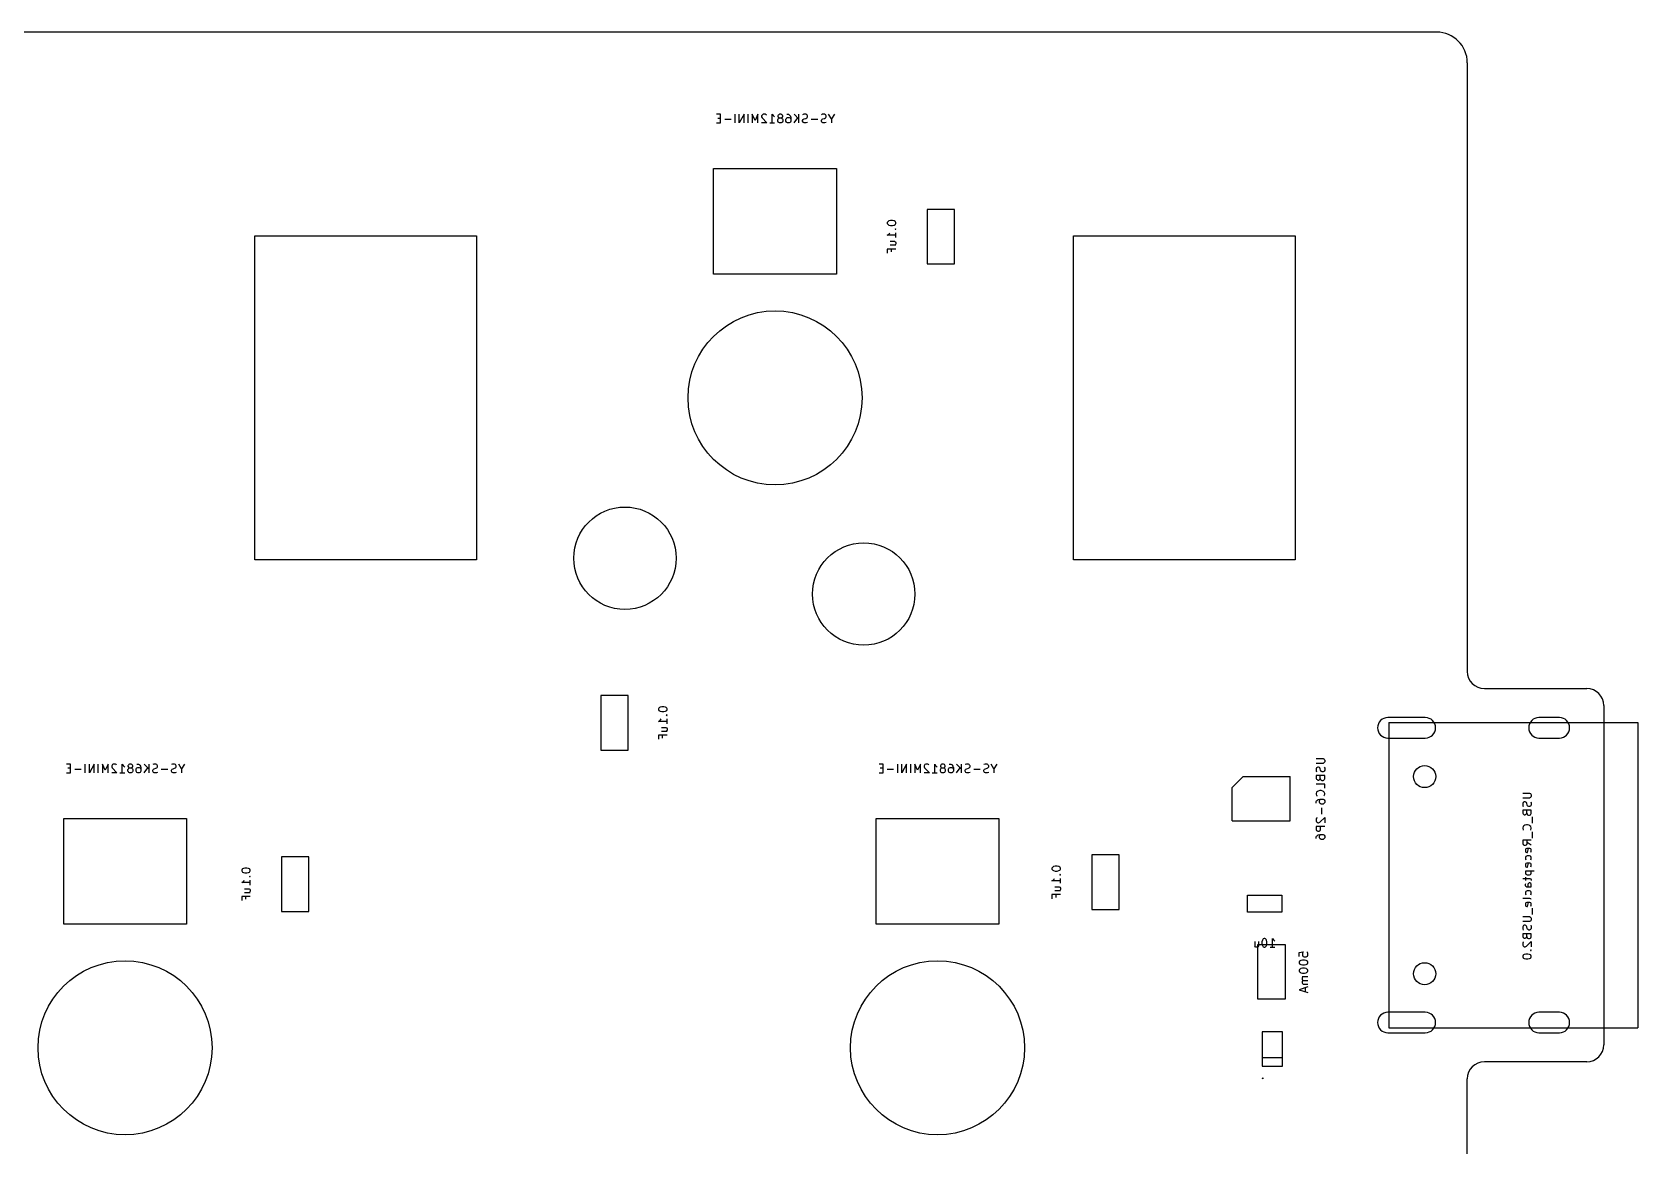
# Model space of a CAD drawing. Header units: millimetres. Extents: x -19 to 311, y -2 to 103.
# Drawn here: x 264.16 to 311.23, y 63.8 to 96.45 of the extents above; entities that cross this region are included whole.
import ezdxf

# ---------------------------------------------------------------- set-up
doc = ezdxf.new("R2010")
doc.units = ezdxf.units.MM
doc.layers.add('B.Fab', color=155, linetype='CONTINUOUS', true_color=0x585d84)
doc.layers.add('Edge.Cuts', color=254, linetype='CONTINUOUS', true_color=0xd0d2cd)

msp = doc.modelspace()

# ---------------------------------------------------------------- linework, layer by layer
at = {"layer": 'B.Fab', "linetype": 'CONTINUOUS'}
for p, q in [((284.344261, 94.036426), (284.225213, 94.036426)), ((284.225213, 93.786426), (284.344261, 93.786426)), ((284.344261, 93.917378), (284.260927, 93.917378)), ((284.344261, 93.786426), (284.344261, 94.036426)), ((284.653785, 93.881664), (284.463309, 93.881664)), ((284.772833, 93.786426), (284.772833, 94.036426)), ((285.034738, 94.036426), (284.891881, 93.786426)), ((284.891881, 93.786426), (284.891881, 94.036426)), ((285.034738, 93.786426), (285.034738, 94.036426)), ((285.153786, 93.786426), (285.153786, 94.036426)), ((285.356166, 93.857854), (285.272833, 94.036426)), ((285.272833, 94.036426), (285.272833, 93.786426)), ((285.4395, 94.036426), (285.356166, 93.857854)), ((285.4395, 93.786426), (285.4395, 94.036426)), ((285.558547, 94.012616), (285.546642, 93.988807)), ((285.546642, 93.988807), (285.546642, 93.964997)), ((285.546642, 93.964997), (285.558547, 93.929283)), ((285.701404, 93.786426), (285.546642, 93.786426)), ((285.570452, 94.024521), (285.558547, 94.012616)), ((285.558547, 93.929283), (285.701404, 93.786426)), ((285.594261, 94.036426), (285.570452, 94.024521)), ((285.653785, 94.036426), (285.594261, 94.036426)), ((285.677595, 94.024521), (285.653785, 94.036426)), ((285.689499, 94.012616), (285.677595, 94.024521)), ((285.784737, 93.786426), (285.927594, 93.786426)), ((285.856166, 93.786426), (285.856166, 94.036426)), ((285.856166, 94.036426), (285.879975, 94.000711)), ((285.879975, 94.000711), (285.903785, 93.976902)), ((285.903785, 93.976902), (285.927594, 93.964997)), ((286.034737, 94.012616), (286.022832, 93.988807)), ((286.022832, 93.988807), (286.022832, 93.976902)), ((286.022832, 93.976902), (286.034737, 93.953092)), ((286.022832, 93.881664), (286.034737, 93.905473)), ((286.022832, 93.834045), (286.022832, 93.881664)), ((286.034737, 93.810235), (286.022832, 93.834045)), ((286.046642, 94.024521), (286.034737, 94.012616)), ((286.034737, 93.953092), (286.046642, 93.941188)), ((286.034737, 93.905473), (286.046642, 93.917378)), ((286.046642, 93.79833), (286.034737, 93.810235)), ((286.070451, 94.036426), (286.046642, 94.024521)), ((286.046642, 93.941188), (286.070451, 93.929283)), ((286.046642, 93.917378), (286.070451, 93.929283)), ((286.070451, 93.786426), (286.046642, 93.79833)), ((286.11807, 94.036426), (286.070451, 94.036426)), ((286.070451, 93.929283), (286.11807, 93.929283)), ((286.11807, 93.786426), (286.070451, 93.786426)), ((286.14188, 94.024521), (286.11807, 94.036426)), ((286.11807, 93.929283), (286.14188, 93.941188)), ((286.11807, 93.929283), (286.14188, 93.917378)), ((286.14188, 93.79833), (286.11807, 93.786426)), ((286.153785, 94.012616), (286.14188, 94.024521)), ((286.14188, 93.941188), (286.153785, 93.953092)), ((286.14188, 93.917378), (286.153785, 93.905473)), ((286.153785, 93.810235), (286.14188, 93.79833)), ((286.165689, 93.988807), (286.153785, 94.012616)), ((286.153785, 93.953092), (286.165689, 93.976902)), ((286.153785, 93.905473), (286.165689, 93.881664)), ((286.165689, 93.834045), (286.153785, 93.810235)), ((286.165689, 93.976902), (286.165689, 93.988807)), ((286.165689, 93.881664), (286.165689, 93.834045)), ((286.260927, 93.893569), (286.272832, 93.917378)), ((286.260927, 93.834045), (286.260927, 93.893569)), ((286.272832, 93.810235), (286.260927, 93.834045)), ((286.272832, 93.917378), (286.284737, 93.929283)), ((286.284737, 93.79833), (286.272832, 93.810235)), ((286.284737, 94.036426), (286.332356, 94.036426)), ((286.284737, 93.929283), (286.308546, 93.941188)), ((286.308546, 93.786426), (286.284737, 93.79833)), ((286.308546, 93.941188), (286.356165, 93.941188)), ((286.356165, 93.786426), (286.308546, 93.786426)), ((286.332356, 94.036426), (286.356165, 94.024521)), ((286.356165, 94.024521), (286.36807, 94.012616)), ((286.356165, 93.941188), (286.379975, 93.929283)), ((286.379975, 93.79833), (286.356165, 93.786426)), ((286.36807, 94.012616), (286.39188, 93.976902)), ((286.379975, 93.929283), (286.39188, 93.917378)), ((286.39188, 93.810235), (286.379975, 93.79833)), ((286.39188, 93.976902), (286.403784, 93.929283)), ((286.39188, 93.917378), (286.403784, 93.893569)), ((286.403784, 93.834045), (286.39188, 93.810235)), ((286.403784, 93.929283), (286.403784, 93.834045)), ((286.499023, 94.036426), (286.64188, 93.893569)), ((286.499023, 93.786426), (286.606165, 93.929283)), ((286.64188, 93.786426), (286.64188, 94.036426)), ((286.784737, 94.036426), (286.749022, 94.024521)), ((286.749022, 93.857854), (286.760927, 93.881664)), ((286.749022, 93.834045), (286.749022, 93.857854)), ((286.760927, 93.810235), (286.749022, 93.834045)), ((286.760927, 93.881664), (286.772832, 93.893569)), ((286.772832, 93.79833), (286.760927, 93.810235)), ((286.772832, 93.893569), (286.796641, 93.905473)), ((286.796641, 93.786426), (286.772832, 93.79833)), ((286.84426, 94.036426), (286.784737, 94.036426)), ((286.796641, 93.905473), (286.84426, 93.917378)), ((286.856165, 93.786426), (286.796641, 93.786426)), ((286.86807, 94.024521), (286.84426, 94.036426)), ((286.84426, 93.917378), (286.86807, 93.929283)), ((286.891879, 93.79833), (286.856165, 93.786426)), ((286.879975, 94.012616), (286.86807, 94.024521)), ((286.86807, 93.929283), (286.879975, 93.941188)), ((286.891879, 93.988807), (286.879975, 94.012616)), ((286.879975, 93.941188), (286.891879, 93.964997)), ((286.891879, 93.964997), (286.891879, 93.988807)), ((287.189499, 93.881664), (286.999023, 93.881664)), ((287.332356, 94.036426), (287.296641, 94.024521)), ((287.296641, 93.857854), (287.308546, 93.881664)), ((287.296641, 93.834045), (287.296641, 93.857854)), ((287.308546, 93.810235), (287.296641, 93.834045)), ((287.308546, 93.881664), (287.320451, 93.893569)), ((287.320451, 93.79833), (287.308546, 93.810235)), ((287.320451, 93.893569), (287.34426, 93.905473)), ((287.34426, 93.786426), (287.320451, 93.79833)), ((287.391879, 94.036426), (287.332356, 94.036426)), ((287.34426, 93.905473), (287.391879, 93.917378)), ((287.403784, 93.786426), (287.34426, 93.786426)), ((287.415689, 94.024521), (287.391879, 94.036426)), ((287.391879, 93.917378), (287.415689, 93.929283)), ((287.439498, 93.79833), (287.403784, 93.786426)), ((287.427594, 94.012616), (287.415689, 94.024521)), ((287.415689, 93.929283), (287.427594, 93.941188)), ((287.439498, 93.988807), (287.427594, 94.012616)), ((287.427594, 93.941188), (287.439498, 93.964997)), ((287.439498, 93.964997), (287.439498, 93.988807)), ((287.594261, 93.905473), (287.510927, 94.036426)), ((287.677594, 94.036426), (287.594261, 93.905473)), ((287.594261, 93.905473), (287.594261, 93.786426)), ((289.242729, 90.885024), (289.230824, 90.861215)), ((289.230824, 90.861215), (289.230824, 90.837405)), ((289.230824, 90.837405), (289.242729, 90.813596)), ((289.254634, 90.896929), (289.242729, 90.885024)), ((289.278443, 90.908834), (289.254634, 90.896929)), ((289.326062, 90.920738), (289.278443, 90.908834)), ((289.385586, 90.920738), (289.326062, 90.920738)), ((289.433205, 90.908834), (289.385586, 90.920738)), ((289.457015, 90.896929), (289.433205, 90.908834)), ((289.46892, 90.885024), (289.457015, 90.896929)), ((289.480824, 90.861215), (289.46892, 90.885024)), ((289.46892, 90.813596), (289.480824, 90.837405)), ((289.480824, 90.837405), (289.480824, 90.861215)), ((290.39725, 91.2505), (290.39725, 89.6505)), ((291.19725, 91.2505), (290.39725, 91.2505)), ((291.19725, 89.6505), (291.19725, 91.2505)), ((289.230824, 90.492167), (289.266539, 90.515976)), ((289.480824, 90.492167), (289.230824, 90.492167)), ((289.242729, 90.813596), (289.254634, 90.801691)), ((289.254634, 90.801691), (289.278443, 90.789786)), ((289.266539, 90.515976), (289.290348, 90.539786)), ((289.278443, 90.789786), (289.326062, 90.777881)), ((289.290348, 90.539786), (289.302253, 90.563595)), ((289.326062, 90.777881), (289.385586, 90.777881)), ((289.385586, 90.777881), (289.433205, 90.789786)), ((289.433205, 90.789786), (289.457015, 90.801691)), ((289.457015, 90.801691), (289.46892, 90.813596)), ((289.46892, 90.682643), (289.457015, 90.670739)), ((289.457015, 90.670739), (289.46892, 90.658834)), ((289.457015, 90.670739), (289.480824, 90.670739)), ((289.480824, 90.670739), (289.46892, 90.682643)), ((289.46892, 90.658834), (289.480824, 90.670739)), ((289.480824, 90.420738), (289.480824, 90.563595)), ((289.480824, 90.087406), (289.230824, 90.087406)), ((289.230824, 90.087406), (289.230824, 89.968358)), ((289.314158, 90.313596), (289.44511, 90.313596)), ((289.314158, 90.206453), (289.480824, 90.206453)), ((289.349872, 90.004072), (289.349872, 90.087406)), ((289.44511, 90.313596), (289.46892, 90.301691)), ((289.46892, 90.218358), (289.457015, 90.206453)), ((289.46892, 90.301691), (289.480824, 90.277881)), ((289.480824, 90.242167), (289.46892, 90.218358)), ((289.480824, 90.277881), (289.480824, 90.242167)), ((290.39725, 89.6505), (291.19725, 89.6505)), ((280.83225, 77), (280.83225, 75.4)), ((281.63225, 77), (280.83225, 77)), ((281.63225, 75.4), (281.63225, 77)), ((282.537729, 76.634524), (282.525824, 76.610715)), ((282.525824, 76.610715), (282.525824, 76.586905)), ((282.525824, 76.586905), (282.537729, 76.563096)), ((282.525824, 76.241667), (282.561539, 76.265476)), ((282.549634, 76.646429), (282.537729, 76.634524)), ((282.537729, 76.563096), (282.549634, 76.551191)), ((282.573443, 76.658334), (282.549634, 76.646429)), ((282.549634, 76.551191), (282.573443, 76.539286)), ((282.561539, 76.265476), (282.585348, 76.289286)), ((282.621062, 76.670238), (282.573443, 76.658334)), ((282.573443, 76.539286), (282.621062, 76.527381)), ((282.585348, 76.289286), (282.597253, 76.313095)), ((282.680586, 76.670238), (282.621062, 76.670238)), ((282.621062, 76.527381), (282.680586, 76.527381)), ((282.728205, 76.658334), (282.680586, 76.670238)), ((282.680586, 76.527381), (282.728205, 76.539286)), ((282.752015, 76.646429), (282.728205, 76.658334)), ((282.728205, 76.539286), (282.752015, 76.551191)), ((282.76392, 76.634524), (282.752015, 76.646429)), ((282.752015, 76.551191), (282.76392, 76.563096)), ((282.76392, 76.432143), (282.752015, 76.420239)), ((282.752015, 76.420239), (282.76392, 76.408334)), ((282.752015, 76.420239), (282.775824, 76.420239)), ((282.775824, 76.610715), (282.76392, 76.634524)), ((282.76392, 76.563096), (282.775824, 76.586905)), ((282.775824, 76.420239), (282.76392, 76.432143)), ((282.76392, 76.408334), (282.775824, 76.420239)), ((282.775824, 76.586905), (282.775824, 76.610715)), ((282.775824, 76.170238), (282.775824, 76.313095)), ((304.99975, 76.355), (303.89975, 76.355)), ((308.92975, 76.355), (308.32975, 76.355)), ((282.775824, 76.241667), (282.525824, 76.241667)), ((282.775824, 75.836906), (282.525824, 75.836906)), ((282.525824, 75.836906), (282.525824, 75.717858)), ((282.609158, 76.063096), (282.74011, 76.063096)), ((282.609158, 75.955953), (282.775824, 75.955953)), ((282.644872, 75.753572), (282.644872, 75.836906)), ((282.74011, 76.063096), (282.76392, 76.051191)), ((282.76392, 75.967858), (282.752015, 75.955953)), ((282.76392, 76.051191), (282.775824, 76.027381)), ((282.775824, 75.991667), (282.76392, 75.967858)), ((282.775824, 76.027381), (282.775824, 75.991667)), ((303.92975, 76.205), (303.92975, 67.265)), ((303.92975, 76.205), (311.22975, 76.205)), ((311.22975, 76.205), (311.22975, 67.265)), ((280.83225, 75.4), (281.63225, 75.4)), ((303.89975, 75.755), (304.99975, 75.755)), ((308.32975, 75.755), (308.92975, 75.755)), ((265.294261, 74.986426), (265.175213, 74.986426)), ((265.294261, 74.867378), (265.210927, 74.867378)), ((265.294261, 74.736426), (265.294261, 74.986426)), ((265.722833, 74.736426), (265.722833, 74.986426)), ((265.984738, 74.986426), (265.841881, 74.736426)), ((265.841881, 74.736426), (265.841881, 74.986426)), ((265.984738, 74.736426), (265.984738, 74.986426)), ((266.103786, 74.736426), (266.103786, 74.986426)), ((266.306166, 74.807854), (266.222833, 74.986426)), ((266.222833, 74.986426), (266.222833, 74.736426)), ((266.3895, 74.986426), (266.306166, 74.807854)), ((266.3895, 74.736426), (266.3895, 74.986426)), ((266.508547, 74.962616), (266.496642, 74.938807)), ((266.496642, 74.938807), (266.496642, 74.914997)), ((266.496642, 74.914997), (266.508547, 74.879283)), ((266.520452, 74.974521), (266.508547, 74.962616)), ((266.508547, 74.879283), (266.651404, 74.736426)), ((266.544261, 74.986426), (266.520452, 74.974521)), ((266.603785, 74.986426), (266.544261, 74.986426)), ((266.627595, 74.974521), (266.603785, 74.986426)), ((266.639499, 74.962616), (266.627595, 74.974521)), ((266.806166, 74.736426), (266.806166, 74.986426)), ((266.806166, 74.986426), (266.829975, 74.950711)), ((266.829975, 74.950711), (266.853785, 74.926902)), ((266.853785, 74.926902), (266.877594, 74.914997)), ((266.984737, 74.962616), (266.972832, 74.938807)), ((266.972832, 74.938807), (266.972832, 74.926902)), ((266.972832, 74.926902), (266.984737, 74.903092)), ((266.972832, 74.831664), (266.984737, 74.855473)), ((266.996642, 74.974521), (266.984737, 74.962616)), ((266.984737, 74.903092), (266.996642, 74.891188)), ((266.984737, 74.855473), (266.996642, 74.867378)), ((267.020451, 74.986426), (266.996642, 74.974521)), ((266.996642, 74.891188), (267.020451, 74.879283)), ((266.996642, 74.867378), (267.020451, 74.879283)), ((267.06807, 74.986426), (267.020451, 74.986426)), ((267.020451, 74.879283), (267.06807, 74.879283)), ((267.09188, 74.974521), (267.06807, 74.986426)), ((267.06807, 74.879283), (267.09188, 74.891188)), ((267.06807, 74.879283), (267.09188, 74.867378)), ((267.103785, 74.962616), (267.09188, 74.974521)), ((267.09188, 74.891188), (267.103785, 74.903092)), ((267.09188, 74.867378), (267.103785, 74.855473)), ((267.115689, 74.938807), (267.103785, 74.962616)), ((267.103785, 74.903092), (267.115689, 74.926902)), ((267.103785, 74.855473), (267.115689, 74.831664)), ((267.115689, 74.926902), (267.115689, 74.938807)), ((267.210927, 74.843569), (267.222832, 74.867378)), ((267.210927, 74.784045), (267.210927, 74.843569)), ((267.222832, 74.867378), (267.234737, 74.879283)), ((267.234737, 74.986426), (267.282356, 74.986426)), ((267.234737, 74.879283), (267.258546, 74.891188)), ((267.258546, 74.891188), (267.306165, 74.891188)), ((267.282356, 74.986426), (267.306165, 74.974521)), ((267.306165, 74.974521), (267.31807, 74.962616)), ((267.306165, 74.891188), (267.329975, 74.879283)), ((267.31807, 74.962616), (267.34188, 74.926902)), ((267.329975, 74.879283), (267.34188, 74.867378)), ((267.34188, 74.926902), (267.353784, 74.879283)), ((267.34188, 74.867378), (267.353784, 74.843569)), ((267.353784, 74.879283), (267.353784, 74.784045)), ((267.449023, 74.986426), (267.59188, 74.843569)), ((267.449023, 74.736426), (267.556165, 74.879283)), ((267.59188, 74.736426), (267.59188, 74.986426)), ((267.734737, 74.986426), (267.699022, 74.974521)), ((267.710927, 74.831664), (267.722832, 74.843569)), ((267.722832, 74.843569), (267.746641, 74.855473)), ((267.79426, 74.986426), (267.734737, 74.986426)), ((267.746641, 74.855473), (267.79426, 74.867378)), ((267.81807, 74.974521), (267.79426, 74.986426)), ((267.79426, 74.867378), (267.81807, 74.879283)), ((267.829975, 74.962616), (267.81807, 74.974521)), ((267.81807, 74.879283), (267.829975, 74.891188)), ((267.841879, 74.938807), (267.829975, 74.962616)), ((267.829975, 74.891188), (267.841879, 74.914997)), ((267.841879, 74.914997), (267.841879, 74.938807)), ((268.282356, 74.986426), (268.246641, 74.974521)), ((268.258546, 74.831664), (268.270451, 74.843569)), ((268.270451, 74.843569), (268.29426, 74.855473)), ((268.341879, 74.986426), (268.282356, 74.986426)), ((268.29426, 74.855473), (268.341879, 74.867378)), ((268.365689, 74.974521), (268.341879, 74.986426)), ((268.341879, 74.867378), (268.365689, 74.879283)), ((268.377594, 74.962616), (268.365689, 74.974521)), ((268.365689, 74.879283), (268.377594, 74.891188)), ((268.389498, 74.938807), (268.377594, 74.962616)), ((268.377594, 74.891188), (268.389498, 74.914997)), ((268.389498, 74.914997), (268.389498, 74.938807)), ((268.544261, 74.855473), (268.460927, 74.986426)), ((268.627594, 74.986426), (268.544261, 74.855473)), ((268.544261, 74.855473), (268.544261, 74.736426)), ((289.106761, 74.986426), (288.987713, 74.986426)), ((289.106761, 74.867378), (289.023427, 74.867378)), ((289.106761, 74.736426), (289.106761, 74.986426)), ((289.535333, 74.736426), (289.535333, 74.986426)), ((289.797238, 74.986426), (289.654381, 74.736426)), ((289.654381, 74.736426), (289.654381, 74.986426)), ((289.797238, 74.736426), (289.797238, 74.986426)), ((289.916286, 74.736426), (289.916286, 74.986426)), ((290.118666, 74.807854), (290.035333, 74.986426)), ((290.035333, 74.986426), (290.035333, 74.736426)), ((290.202, 74.986426), (290.118666, 74.807854)), ((290.202, 74.736426), (290.202, 74.986426)), ((290.321047, 74.962616), (290.309142, 74.938807)), ((290.309142, 74.938807), (290.309142, 74.914997)), ((290.309142, 74.914997), (290.321047, 74.879283)), ((290.332952, 74.974521), (290.321047, 74.962616)), ((290.321047, 74.879283), (290.463904, 74.736426)), ((290.356761, 74.986426), (290.332952, 74.974521)), ((290.416285, 74.986426), (290.356761, 74.986426)), ((290.440095, 74.974521), (290.416285, 74.986426)), ((290.451999, 74.962616), (290.440095, 74.974521)), ((290.618666, 74.736426), (290.618666, 74.986426)), ((290.618666, 74.986426), (290.642475, 74.950711)), ((290.642475, 74.950711), (290.666285, 74.926902)), ((290.666285, 74.926902), (290.690094, 74.914997)), ((290.797237, 74.962616), (290.785332, 74.938807)), ((290.785332, 74.938807), (290.785332, 74.926902)), ((290.785332, 74.926902), (290.797237, 74.903092)), ((290.785332, 74.831664), (290.797237, 74.855473)), ((290.809142, 74.974521), (290.797237, 74.962616)), ((290.797237, 74.903092), (290.809142, 74.891188)), ((290.797237, 74.855473), (290.809142, 74.867378)), ((290.832951, 74.986426), (290.809142, 74.974521)), ((290.809142, 74.891188), (290.832951, 74.879283)), ((290.809142, 74.867378), (290.832951, 74.879283)), ((290.88057, 74.986426), (290.832951, 74.986426)), ((290.832951, 74.879283), (290.88057, 74.879283)), ((290.90438, 74.974521), (290.88057, 74.986426)), ((290.88057, 74.879283), (290.90438, 74.891188)), ((290.88057, 74.879283), (290.90438, 74.867378)), ((290.916285, 74.962616), (290.90438, 74.974521)), ((290.90438, 74.891188), (290.916285, 74.903092)), ((290.90438, 74.867378), (290.916285, 74.855473)), ((290.928189, 74.938807), (290.916285, 74.962616)), ((290.916285, 74.903092), (290.928189, 74.926902)), ((290.916285, 74.855473), (290.928189, 74.831664)), ((290.928189, 74.926902), (290.928189, 74.938807)), ((291.023427, 74.843569), (291.035332, 74.867378)), ((291.023427, 74.784045), (291.023427, 74.843569)), ((291.035332, 74.867378), (291.047237, 74.879283)), ((291.047237, 74.986426), (291.094856, 74.986426)), ((291.047237, 74.879283), (291.071046, 74.891188)), ((291.071046, 74.891188), (291.118665, 74.891188)), ((291.094856, 74.986426), (291.118665, 74.974521)), ((291.118665, 74.974521), (291.13057, 74.962616)), ((291.118665, 74.891188), (291.142475, 74.879283)), ((291.13057, 74.962616), (291.15438, 74.926902)), ((291.142475, 74.879283), (291.15438, 74.867378)), ((291.15438, 74.926902), (291.166284, 74.879283)), ((291.15438, 74.867378), (291.166284, 74.843569)), ((291.166284, 74.879283), (291.166284, 74.784045)), ((291.261523, 74.986426), (291.40438, 74.843569)), ((291.261523, 74.736426), (291.368665, 74.879283)), ((291.40438, 74.736426), (291.40438, 74.986426)), ((291.547237, 74.986426), (291.511522, 74.974521)), ((291.523427, 74.831664), (291.535332, 74.843569)), ((291.535332, 74.843569), (291.559141, 74.855473)), ((291.60676, 74.986426), (291.547237, 74.986426)), ((291.559141, 74.855473), (291.60676, 74.867378)), ((291.63057, 74.974521), (291.60676, 74.986426)), ((291.60676, 74.867378), (291.63057, 74.879283)), ((291.642475, 74.962616), (291.63057, 74.974521)), ((291.63057, 74.879283), (291.642475, 74.891188)), ((291.654379, 74.938807), (291.642475, 74.962616)), ((291.642475, 74.891188), (291.654379, 74.914997)), ((291.654379, 74.914997), (291.654379, 74.938807)), ((292.094856, 74.986426), (292.059141, 74.974521)), ((292.071046, 74.831664), (292.082951, 74.843569)), ((292.082951, 74.843569), (292.10676, 74.855473)), ((292.154379, 74.986426), (292.094856, 74.986426)), ((292.10676, 74.855473), (292.154379, 74.867378)), ((292.178189, 74.974521), (292.154379, 74.986426)), ((292.154379, 74.867378), (292.178189, 74.879283)), ((292.190094, 74.962616), (292.178189, 74.974521)), ((292.178189, 74.879283), (292.190094, 74.891188)), ((292.201998, 74.938807), (292.190094, 74.962616)), ((292.190094, 74.891188), (292.201998, 74.914997)), ((292.201998, 74.914997), (292.201998, 74.938807)), ((292.356761, 74.855473), (292.273427, 74.986426)), ((292.440094, 74.986426), (292.356761, 74.855473)), ((292.356761, 74.855473), (292.356761, 74.736426)), ((301.800824, 75.153572), (302.003205, 75.153572)), ((302.003205, 75.010715), (301.800824, 75.010715)), ((301.812729, 74.879762), (301.800824, 74.855952)), ((301.800824, 74.855952), (301.800824, 74.796429)), ((301.824634, 74.891667), (301.812729, 74.879762)), ((301.848443, 74.903571), (301.824634, 74.891667)), ((301.872253, 74.903571), (301.848443, 74.903571)), ((301.896062, 74.891667), (301.872253, 74.903571)), ((301.907967, 74.879762), (301.896062, 74.891667)), ((301.919872, 74.855952), (301.907967, 74.879762)), ((301.931777, 74.808333), (301.919872, 74.855952)), ((302.003205, 75.153572), (302.027015, 75.141667)), ((302.027015, 75.022619), (302.003205, 75.010715)), ((302.027015, 75.141667), (302.03892, 75.129762)), ((302.03892, 75.034524), (302.027015, 75.022619)), ((302.03892, 75.129762), (302.050824, 75.105953)), ((302.050824, 75.058334), (302.03892, 75.034524)), ((302.03892, 74.903571), (302.050824, 74.867857)), ((302.050824, 75.105953), (302.050824, 75.058334)), ((302.050824, 74.867857), (302.050824, 74.808333)), ((265.175213, 74.736426), (265.294261, 74.736426)), ((265.603785, 74.831664), (265.413309, 74.831664)), ((266.651404, 74.736426), (266.496642, 74.736426)), ((266.734737, 74.736426), (266.877594, 74.736426)), ((266.972832, 74.784045), (266.972832, 74.831664)), ((266.984737, 74.760235), (266.972832, 74.784045)), ((266.996642, 74.74833), (266.984737, 74.760235)), ((267.020451, 74.736426), (266.996642, 74.74833)), ((267.06807, 74.736426), (267.020451, 74.736426)), ((267.09188, 74.74833), (267.06807, 74.736426)), ((267.103785, 74.760235), (267.09188, 74.74833)), ((267.115689, 74.784045), (267.103785, 74.760235)), ((267.115689, 74.831664), (267.115689, 74.784045)), ((267.222832, 74.760235), (267.210927, 74.784045)), ((267.234737, 74.74833), (267.222832, 74.760235)), ((267.258546, 74.736426), (267.234737, 74.74833)), ((267.306165, 74.736426), (267.258546, 74.736426)), ((267.329975, 74.74833), (267.306165, 74.736426)), ((267.34188, 74.760235), (267.329975, 74.74833)), ((267.353784, 74.784045), (267.34188, 74.760235)), ((267.699022, 74.807854), (267.710927, 74.831664)), ((267.699022, 74.784045), (267.699022, 74.807854)), ((267.710927, 74.760235), (267.699022, 74.784045)), ((267.722832, 74.74833), (267.710927, 74.760235)), ((267.746641, 74.736426), (267.722832, 74.74833)), ((267.806165, 74.736426), (267.746641, 74.736426)), ((267.841879, 74.74833), (267.806165, 74.736426)), ((268.139499, 74.831664), (267.949023, 74.831664)), ((268.246641, 74.807854), (268.258546, 74.831664)), ((268.246641, 74.784045), (268.246641, 74.807854)), ((268.258546, 74.760235), (268.246641, 74.784045)), ((268.270451, 74.74833), (268.258546, 74.760235)), ((268.29426, 74.736426), (268.270451, 74.74833)), ((268.353784, 74.736426), (268.29426, 74.736426)), ((268.389498, 74.74833), (268.353784, 74.736426)), ((288.987713, 74.736426), (289.106761, 74.736426)), ((289.416285, 74.831664), (289.225809, 74.831664)), ((290.463904, 74.736426), (290.309142, 74.736426)), ((290.547237, 74.736426), (290.690094, 74.736426)), ((290.785332, 74.784045), (290.785332, 74.831664)), ((290.797237, 74.760235), (290.785332, 74.784045)), ((290.809142, 74.74833), (290.797237, 74.760235)), ((290.832951, 74.736426), (290.809142, 74.74833)), ((290.88057, 74.736426), (290.832951, 74.736426)), ((290.90438, 74.74833), (290.88057, 74.736426)), ((290.916285, 74.760235), (290.90438, 74.74833)), ((290.928189, 74.784045), (290.916285, 74.760235)), ((290.928189, 74.831664), (290.928189, 74.784045)), ((291.035332, 74.760235), (291.023427, 74.784045)), ((291.047237, 74.74833), (291.035332, 74.760235)), ((291.071046, 74.736426), (291.047237, 74.74833)), ((291.118665, 74.736426), (291.071046, 74.736426)), ((291.142475, 74.74833), (291.118665, 74.736426)), ((291.15438, 74.760235), (291.142475, 74.74833)), ((291.166284, 74.784045), (291.15438, 74.760235)), ((291.511522, 74.807854), (291.523427, 74.831664)), ((291.511522, 74.784045), (291.511522, 74.807854)), ((291.523427, 74.760235), (291.511522, 74.784045)), ((291.535332, 74.74833), (291.523427, 74.760235)), ((291.559141, 74.736426), (291.535332, 74.74833)), ((291.618665, 74.736426), (291.559141, 74.736426)), ((291.654379, 74.74833), (291.618665, 74.736426)), ((291.951999, 74.831664), (291.761523, 74.831664)), ((292.059141, 74.807854), (292.071046, 74.831664)), ((292.059141, 74.784045), (292.059141, 74.807854)), ((292.071046, 74.760235), (292.059141, 74.784045)), ((292.082951, 74.74833), (292.071046, 74.760235)), ((292.10676, 74.736426), (292.082951, 74.74833)), ((292.166284, 74.736426), (292.10676, 74.736426)), ((292.201998, 74.74833), (292.166284, 74.736426)), ((299.65725, 74.625), (299.33725, 74.305)), ((299.65725, 74.625), (301.03725, 74.625)), ((301.03725, 73.325), (301.03725, 74.625)), ((301.800824, 74.796429), (301.812729, 74.760714)), ((302.050824, 74.653572), (301.800824, 74.653572)), ((301.800824, 74.653572), (301.800824, 74.570238)), ((301.800824, 74.570238), (301.812729, 74.546429)), ((302.050824, 74.403572), (301.800824, 74.403572)), ((301.812729, 74.546429), (301.824634, 74.534524)), ((301.824634, 74.534524), (301.848443, 74.522619)), ((301.848443, 74.522619), (301.872253, 74.522619)), ((301.872253, 74.522619), (301.896062, 74.534524)), ((301.896062, 74.534524), (301.907967, 74.546429)), ((301.907967, 74.546429), (301.919872, 74.570238)), ((301.919872, 74.570238), (301.919872, 74.653572)), ((301.919872, 74.570238), (301.931777, 74.534524)), ((301.943681, 74.784524), (301.931777, 74.808333)), ((301.931777, 74.534524), (301.943681, 74.522619)), ((301.955586, 74.772619), (301.943681, 74.784524)), ((301.943681, 74.522619), (301.967491, 74.510715)), ((301.979396, 74.760714), (301.955586, 74.772619)), ((301.967491, 74.510715), (302.003205, 74.510715)), ((302.003205, 74.760714), (301.979396, 74.760714)), ((302.027015, 74.772619), (302.003205, 74.760714)), ((302.003205, 74.510715), (302.027015, 74.522619)), ((302.03892, 74.784524), (302.027015, 74.772619)), ((302.027015, 74.522619), (302.03892, 74.534524)), ((302.050824, 74.808333), (302.03892, 74.784524)), ((302.03892, 74.534524), (302.050824, 74.558334)), ((302.050824, 74.558334), (302.050824, 74.653572)), ((302.050824, 74.284524), (302.050824, 74.403572)), ((299.33725, 73.325), (299.33725, 74.305)), ((299.33725, 73.325), (299.33725, 74.305)), ((301.812729, 74.165476), (301.800824, 74.129762)), ((301.800824, 74.129762), (301.800824, 74.105953)), ((301.800824, 74.105953), (301.812729, 74.070238)), ((301.800824, 73.891667), (301.812729, 73.915476)), ((301.836539, 74.189286), (301.812729, 74.165476)), ((301.812729, 74.070238), (301.824634, 74.058334)), ((301.812729, 73.915476), (301.824634, 73.927381)), ((301.824634, 73.927381), (301.860348, 73.951191)), ((301.860348, 74.201191), (301.836539, 74.189286)), ((301.907967, 74.213095), (301.860348, 74.201191)), ((301.860348, 73.951191), (301.907967, 73.963095)), ((301.896062, 73.915476), (301.907967, 73.939286)), ((301.896062, 73.867857), (301.896062, 73.915476)), ((301.943681, 74.213095), (301.907967, 74.213095)), ((301.907967, 73.963095), (302.003205, 73.963095)), ((301.907967, 73.939286), (301.919872, 73.951191)), ((301.919872, 73.951191), (301.943681, 73.963095)), ((301.9913, 74.201191), (301.943681, 74.213095)), ((302.01511, 74.189286), (301.9913, 74.201191)), ((302.003205, 73.963095), (302.027015, 73.951191)), ((302.03892, 74.165476), (302.01511, 74.189286)), ((302.027015, 74.058334), (302.03892, 74.070238)), ((302.027015, 73.951191), (302.03892, 73.939286)), ((302.050824, 74.129762), (302.03892, 74.165476)), ((302.03892, 74.070238), (302.050824, 74.105953)), ((302.03892, 73.939286), (302.050824, 73.915476)), ((302.050824, 74.105953), (302.050824, 74.129762)), ((302.050824, 73.915476), (302.050824, 73.867857)), ((307.853324, 74.137619), (308.055705, 74.137619)), ((308.055705, 73.994762), (307.853324, 73.994762)), ((308.055705, 74.137619), (308.079515, 74.125714)), ((308.079515, 74.006666), (308.055705, 73.994762)), ((308.079515, 74.125714), (308.09142, 74.113809)), ((308.09142, 74.018571), (308.079515, 74.006666)), ((308.09142, 74.113809), (308.103324, 74.09)), ((308.103324, 74.042381), (308.09142, 74.018571)), ((308.103324, 74.09), (308.103324, 74.042381)), ((301.800824, 73.844048), (301.800824, 73.891667)), ((301.907967, 73.844048), (301.896062, 73.867857)), ((301.919872, 73.832143), (301.907967, 73.844048)), ((301.907967, 73.284524), (302.050824, 73.427381)), ((301.943681, 73.820238), (301.919872, 73.832143)), ((302.003205, 73.820238), (301.943681, 73.820238)), ((301.955586, 73.713096), (301.955586, 73.522619)), ((302.027015, 73.832143), (302.003205, 73.820238)), ((302.03892, 73.844048), (302.027015, 73.832143)), ((302.050824, 73.867857), (302.03892, 73.844048)), ((302.050824, 73.427381), (302.050824, 73.272619)), ((307.865229, 73.863809), (307.853324, 73.839999)), ((307.853324, 73.839999), (307.853324, 73.780476)), ((307.853324, 73.780476), (307.865229, 73.744761)), ((308.103324, 73.637619), (307.853324, 73.637619)), ((307.853324, 73.637619), (307.853324, 73.554285)), ((307.853324, 73.554285), (307.865229, 73.530476)), ((307.877134, 73.875714), (307.865229, 73.863809)), ((307.865229, 73.530476), (307.877134, 73.518571)), ((307.900943, 73.887618), (307.877134, 73.875714)), ((307.877134, 73.518571), (307.900943, 73.506666)), ((307.924753, 73.887618), (307.900943, 73.887618)), ((307.900943, 73.506666), (307.924753, 73.506666)), ((307.948562, 73.875714), (307.924753, 73.887618)), ((307.924753, 73.506666), (307.948562, 73.518571)), ((307.960467, 73.863809), (307.948562, 73.875714)), ((307.948562, 73.518571), (307.960467, 73.530476)), ((307.972372, 73.839999), (307.960467, 73.863809)), ((307.960467, 73.530476), (307.972372, 73.554285)), ((307.984277, 73.79238), (307.972372, 73.839999)), ((307.972372, 73.554285), (307.972372, 73.637619)), ((307.972372, 73.554285), (307.984277, 73.518571)), ((307.996181, 73.768571), (307.984277, 73.79238)), ((307.984277, 73.518571), (307.996181, 73.506666)), ((308.008086, 73.756666), (307.996181, 73.768571)), ((307.996181, 73.506666), (308.019991, 73.494762)), ((308.031896, 73.744761), (308.008086, 73.756666)), ((308.019991, 73.494762), (308.055705, 73.494762)), ((308.055705, 73.744761), (308.031896, 73.744761)), ((308.079515, 73.756666), (308.055705, 73.744761)), ((308.055705, 73.494762), (308.079515, 73.506666)), ((308.09142, 73.768571), (308.079515, 73.756666)), ((308.079515, 73.506666), (308.09142, 73.518571)), ((308.09142, 73.887618), (308.103324, 73.851904)), ((308.103324, 73.79238), (308.09142, 73.768571)), ((308.09142, 73.518571), (308.103324, 73.542381)), ((308.103324, 73.851904), (308.103324, 73.79238)), ((308.103324, 73.542381), (308.103324, 73.637619)), ((308.127134, 73.447142), (308.127134, 73.256666)), ((299.33725, 73.325), (301.03725, 73.325)), ((301.812729, 73.403572), (301.800824, 73.379762)), ((301.800824, 73.379762), (301.800824, 73.320238)), ((301.800824, 73.320238), (301.812729, 73.296429)), ((302.050824, 73.165477), (301.800824, 73.165477)), ((301.800824, 73.165477), (301.800824, 73.070239)), ((301.800824, 73.070239), (301.812729, 73.046429)), ((301.824634, 73.415476), (301.812729, 73.403572)), ((301.812729, 73.296429), (301.824634, 73.284524)), ((301.812729, 73.046429), (301.824634, 73.034524)), ((301.824634, 73.284524), (301.848443, 73.272619)), ((301.824634, 73.034524), (301.848443, 73.02262)), ((301.848443, 73.272619), (301.872253, 73.272619)), ((301.848443, 73.02262), (301.884158, 73.02262)), ((301.872253, 73.272619), (301.907967, 73.284524)), ((301.884158, 73.02262), (301.907967, 73.034524)), ((301.907967, 73.034524), (301.919872, 73.046429)), ((301.919872, 73.046429), (301.931777, 73.070239)), ((301.931777, 73.070239), (301.931777, 73.165477)), ((307.865229, 73.161428), (307.853324, 73.125714)), ((307.853324, 73.125714), (307.853324, 73.101905)), ((307.853324, 73.101905), (307.865229, 73.06619)), ((307.889039, 73.185238), (307.865229, 73.161428)), ((307.865229, 73.06619), (307.877134, 73.054286)), ((307.912848, 73.197143), (307.889039, 73.185238)), ((307.960467, 73.209047), (307.912848, 73.197143)), ((307.996181, 73.209047), (307.960467, 73.209047)), ((308.0438, 73.197143), (307.996181, 73.209047)), ((308.06761, 73.185238), (308.0438, 73.197143)), ((308.09142, 73.161428), (308.06761, 73.185238)), ((308.079515, 73.054286), (308.09142, 73.06619)), ((308.103324, 73.125714), (308.09142, 73.161428)), ((308.09142, 73.06619), (308.103324, 73.101905)), ((308.103324, 73.101905), (308.103324, 73.125714)), ((308.127134, 73.006666), (308.127134, 72.81619)), ((301.800824, 72.855953), (301.812729, 72.879762)), ((301.800824, 72.808334), (301.800824, 72.855953)), ((301.812729, 72.879762), (301.824634, 72.891667)), ((301.824634, 72.891667), (301.860348, 72.915477)), ((301.860348, 72.915477), (301.907967, 72.927381)), ((301.896062, 72.879762), (301.907967, 72.903572)), ((301.896062, 72.832143), (301.896062, 72.879762)), ((301.907967, 72.808334), (301.896062, 72.832143)), ((301.907967, 72.927381), (302.003205, 72.927381)), ((301.907967, 72.903572), (301.919872, 72.915477)), ((301.919872, 72.796429), (301.907967, 72.808334)), ((301.919872, 72.915477), (301.943681, 72.927381)), ((301.943681, 72.784524), (301.919872, 72.796429)), ((302.003205, 72.784524), (301.943681, 72.784524)), ((302.003205, 72.927381), (302.027015, 72.915477)), ((302.027015, 72.796429), (302.003205, 72.784524)), ((302.027015, 72.915477), (302.03892, 72.903572)), ((302.03892, 72.808334), (302.027015, 72.796429)), ((302.03892, 72.903572), (302.050824, 72.879762)), ((302.050824, 72.832143), (302.03892, 72.808334)), ((302.050824, 72.879762), (302.050824, 72.832143)), ((308.103324, 72.756667), (307.853324, 72.756667)), ((307.853324, 72.756667), (307.853324, 72.661429)), ((307.853324, 72.661429), (307.865229, 72.637619)), ((307.865229, 72.637619), (307.877134, 72.625714)), ((307.877134, 72.625714), (307.900943, 72.61381)), ((307.900943, 72.61381), (307.936658, 72.61381)), ((307.936658, 72.61381), (307.960467, 72.625714)), ((307.948562, 72.506667), (307.936658, 72.482857)), ((307.936658, 72.482857), (307.936658, 72.435238)), ((307.972372, 72.518571), (307.948562, 72.506667)), ((307.960467, 72.625714), (307.972372, 72.637619)), ((307.972372, 72.637619), (307.984277, 72.661429)), ((308.06761, 72.518571), (307.972372, 72.518571)), ((307.984277, 72.661429), (307.984277, 72.756667)), ((308.103324, 72.61381), (307.984277, 72.697143)), ((307.996181, 72.399524), (308.019991, 72.518571)), ((308.09142, 72.506667), (308.06761, 72.518571)), ((308.103324, 72.482857), (308.09142, 72.506667)), ((308.103324, 72.435238), (308.103324, 72.482857)), ((271.47425, 72.2745), (271.47425, 70.6745)), ((272.27425, 72.2745), (271.47425, 72.2745)), ((272.27425, 70.6745), (272.27425, 72.2745)), ((295.22325, 72.3275), (295.22325, 70.7275)), ((296.02325, 72.3275), (295.22325, 72.3275)), ((296.02325, 70.7275), (296.02325, 72.3275)), ((307.936658, 72.435238), (307.948562, 72.411429)), ((307.948562, 72.280476), (307.936658, 72.256666)), ((307.936658, 72.256666), (307.936658, 72.209047)), ((307.936658, 72.209047), (307.948562, 72.185238)), ((307.948562, 72.078095), (307.936658, 72.054285)), ((307.936658, 72.054285), (307.936658, 72.006666)), ((307.948562, 72.411429), (307.972372, 72.399524)), ((307.960467, 72.292381), (307.948562, 72.280476)), ((307.972372, 72.089999), (307.948562, 72.078095)), ((307.984277, 72.304285), (307.960467, 72.292381)), ((307.972372, 72.399524), (307.996181, 72.399524)), ((308.06761, 72.089999), (307.972372, 72.089999)), ((308.055705, 72.304285), (307.984277, 72.304285)), ((307.996181, 71.970952), (308.019991, 72.089999)), ((308.079515, 72.292381), (308.055705, 72.304285)), ((308.09142, 72.078095), (308.06761, 72.089999)), ((308.09142, 72.280476), (308.079515, 72.292381)), ((308.09142, 72.411429), (308.103324, 72.435238)), ((308.103324, 72.256666), (308.09142, 72.280476)), ((308.09142, 72.185238), (308.103324, 72.209047)), ((308.103324, 72.054285), (308.09142, 72.078095)), ((308.103324, 72.209047), (308.103324, 72.256666)), ((308.103324, 72.006666), (308.103324, 72.054285)), ((270.319729, 71.909024), (270.307824, 71.885215)), ((270.307824, 71.885215), (270.307824, 71.861405)), ((270.307824, 71.861405), (270.319729, 71.837596)), ((270.307824, 71.516167), (270.343539, 71.539976)), ((270.331634, 71.920929), (270.319729, 71.909024)), ((270.319729, 71.837596), (270.331634, 71.825691)), ((270.355443, 71.932834), (270.331634, 71.920929)), ((270.331634, 71.825691), (270.355443, 71.813786)), ((270.343539, 71.539976), (270.367348, 71.563786)), ((270.403062, 71.944738), (270.355443, 71.932834)), ((270.355443, 71.813786), (270.403062, 71.801881)), ((270.367348, 71.563786), (270.379253, 71.587595)), ((270.462586, 71.944738), (270.403062, 71.944738)), ((270.403062, 71.801881), (270.462586, 71.801881)), ((270.510205, 71.932834), (270.462586, 71.944738)), ((270.462586, 71.801881), (270.510205, 71.813786)), ((270.534015, 71.920929), (270.510205, 71.932834)), ((270.510205, 71.813786), (270.534015, 71.825691)), ((270.54592, 71.909024), (270.534015, 71.920929)), ((270.534015, 71.825691), (270.54592, 71.837596)), ((270.54592, 71.706643), (270.534015, 71.694739)), ((270.534015, 71.694739), (270.54592, 71.682834)), ((270.534015, 71.694739), (270.557824, 71.694739)), ((270.557824, 71.885215), (270.54592, 71.909024)), ((270.54592, 71.837596), (270.557824, 71.861405)), ((270.557824, 71.694739), (270.54592, 71.706643)), ((270.54592, 71.682834), (270.557824, 71.694739)), ((270.557824, 71.861405), (270.557824, 71.885215)), ((270.557824, 71.444738), (270.557824, 71.587595)), ((294.068729, 71.962024), (294.056824, 71.938215)), ((294.056824, 71.938215), (294.056824, 71.914405)), ((294.056824, 71.914405), (294.068729, 71.890596)), ((294.056824, 71.569167), (294.092539, 71.592976)), ((294.306824, 71.569167), (294.056824, 71.569167)), ((294.080634, 71.973929), (294.068729, 71.962024)), ((294.068729, 71.890596), (294.080634, 71.878691)), ((294.104443, 71.985834), (294.080634, 71.973929)), ((294.080634, 71.878691), (294.104443, 71.866786)), ((294.092539, 71.592976), (294.116348, 71.616786)), ((294.152062, 71.997738), (294.104443, 71.985834)), ((294.104443, 71.866786), (294.152062, 71.854881)), ((294.116348, 71.616786), (294.128253, 71.640595)), ((294.211586, 71.997738), (294.152062, 71.997738)), ((294.152062, 71.854881), (294.211586, 71.854881)), ((294.259205, 71.985834), (294.211586, 71.997738)), ((294.211586, 71.854881), (294.259205, 71.866786)), ((294.283015, 71.973929), (294.259205, 71.985834)), ((294.259205, 71.866786), (294.283015, 71.878691)), ((294.29492, 71.962024), (294.283015, 71.973929)), ((294.283015, 71.878691), (294.29492, 71.890596)), ((294.29492, 71.759643), (294.283015, 71.747739)), ((294.283015, 71.747739), (294.29492, 71.735834)), ((294.283015, 71.747739), (294.306824, 71.747739)), ((294.306824, 71.938215), (294.29492, 71.962024)), ((294.29492, 71.890596), (294.306824, 71.914405)), ((294.306824, 71.747739), (294.29492, 71.759643)), ((294.29492, 71.735834), (294.306824, 71.747739)), ((294.306824, 71.914405), (294.306824, 71.938215)), ((294.306824, 71.497738), (294.306824, 71.640595)), ((307.853324, 71.637619), (308.06761, 71.637619)), ((307.936658, 72.006666), (307.948562, 71.982857)), ((307.936658, 71.863809), (308.186658, 71.863809)), ((307.948562, 71.863809), (307.936658, 71.839999)), ((307.936658, 71.839999), (307.936658, 71.79238)), ((307.936658, 71.79238), (307.948562, 71.768571)), ((307.936658, 71.673333), (307.936658, 71.578095)), ((307.948562, 71.982857), (307.972372, 71.970952)), ((307.948562, 71.768571), (307.960467, 71.756666)), ((307.960467, 71.756666), (307.984277, 71.744761)), ((307.972372, 71.970952), (307.996181, 71.970952)), ((307.984277, 71.744761), (308.055705, 71.744761)), ((308.055705, 71.744761), (308.079515, 71.756666)), ((308.06761, 71.637619), (308.09142, 71.625714)), ((308.079515, 71.756666), (308.09142, 71.768571)), ((308.09142, 71.982857), (308.103324, 72.006666)), ((308.103324, 71.839999), (308.09142, 71.863809)), ((308.09142, 71.768571), (308.103324, 71.79238)), ((308.09142, 71.625714), (308.103324, 71.601904)), ((308.103324, 71.79238), (308.103324, 71.839999)), ((308.103324, 71.601904), (308.103324, 71.578095)), ((270.557824, 71.516167), (270.307824, 71.516167)), ((270.557824, 71.111406), (270.307824, 71.111406)), ((270.307824, 71.111406), (270.307824, 70.992358)), ((270.391158, 71.337596), (270.52211, 71.337596)), ((270.391158, 71.230453), (270.557824, 71.230453)), ((270.426872, 71.028072), (270.426872, 71.111406)), ((270.52211, 71.337596), (270.54592, 71.325691)), ((270.54592, 71.242358), (270.534015, 71.230453)), ((270.54592, 71.325691), (270.557824, 71.301881)), ((270.557824, 71.266167), (270.54592, 71.242358)), ((270.557824, 71.301881), (270.557824, 71.266167)), ((294.306824, 71.164406), (294.056824, 71.164406)), ((294.056824, 71.164406), (294.056824, 71.045358)), ((294.140158, 71.390596), (294.27111, 71.390596)), ((294.140158, 71.283453), (294.306824, 71.283453)), ((294.175872, 71.081072), (294.175872, 71.164406)), ((294.27111, 71.390596), (294.29492, 71.378691)), ((294.29492, 71.295358), (294.283015, 71.283453)), ((294.29492, 71.378691), (294.306824, 71.354881)), ((294.306824, 71.319167), (294.29492, 71.295358)), ((294.306824, 71.354881), (294.306824, 71.319167)), ((299.78975, 71.15), (300.78975, 71.15)), ((299.78975, 70.65), (299.78975, 71.15)), ((300.78975, 71.15), (300.78975, 70.65)), ((307.936658, 71.470952), (307.948562, 71.494762)), ((307.936658, 71.423333), (307.936658, 71.470952)), ((307.948562, 71.399524), (307.936658, 71.423333)), ((307.948562, 71.256667), (307.936658, 71.232857)), ((307.936658, 71.232857), (307.936658, 71.185238)), ((307.936658, 71.185238), (307.948562, 71.161429)), ((307.972372, 71.387619), (307.948562, 71.399524)), ((307.960467, 71.268572), (307.948562, 71.256667)), ((307.984277, 71.280476), (307.960467, 71.268572)), ((308.103324, 71.387619), (307.972372, 71.387619)), ((308.055705, 71.280476), (307.984277, 71.280476)), ((308.008086, 71.411428), (307.996181, 71.387619)), ((308.019991, 71.494762), (308.008086, 71.470952)), ((308.008086, 71.470952), (308.008086, 71.411428)), ((308.0438, 71.506666), (308.019991, 71.494762)), ((308.06761, 71.506666), (308.0438, 71.506666)), ((308.079515, 71.268572), (308.055705, 71.280476)), ((308.09142, 71.494762), (308.06761, 71.506666)), ((308.09142, 71.256667), (308.079515, 71.268572)), ((308.103324, 71.470952), (308.09142, 71.494762)), ((308.09142, 71.387619), (308.103324, 71.411428)), ((308.103324, 71.232857), (308.09142, 71.256667)), ((308.09142, 71.161429), (308.103324, 71.185238)), ((308.103324, 71.411428), (308.103324, 71.470952)), ((308.103324, 71.185238), (308.103324, 71.232857)), ((271.47425, 70.6745), (272.27425, 70.6745)), ((295.22325, 70.7275), (296.02325, 70.7275)), ((300.78975, 70.65), (299.78975, 70.65)), ((308.06761, 71.054286), (307.853324, 71.054286)), ((307.948562, 70.923334), (307.936658, 70.899524)), ((307.936658, 70.899524), (307.936658, 70.851905)), ((307.936658, 70.851905), (307.948562, 70.828096)), ((307.972372, 70.935238), (307.948562, 70.923334)), ((307.948562, 70.828096), (307.972372, 70.816191)), ((308.06761, 70.935238), (307.972372, 70.935238)), ((307.972372, 70.816191), (307.996181, 70.816191)), ((307.996181, 70.816191), (308.019991, 70.935238)), ((308.09142, 71.042381), (308.06761, 71.054286)), ((308.09142, 70.923334), (308.06761, 70.935238)), ((308.103324, 71.018571), (308.09142, 71.042381)), ((308.103324, 70.899524), (308.09142, 70.923334)), ((308.09142, 70.828096), (308.103324, 70.851905)), ((308.103324, 70.851905), (308.103324, 70.899524)), ((308.127134, 70.768571), (308.127134, 70.578095)), ((307.853324, 70.518572), (308.055705, 70.518572)), ((308.055705, 70.375715), (307.853324, 70.375715)), ((307.865229, 70.244762), (307.853324, 70.220952)), ((307.853324, 70.220952), (307.853324, 70.161429)), ((307.853324, 70.161429), (307.865229, 70.125714)), ((307.877134, 70.256667), (307.865229, 70.244762)), ((307.900943, 70.268571), (307.877134, 70.256667)), ((307.924753, 70.268571), (307.900943, 70.268571)), ((307.948562, 70.256667), (307.924753, 70.268571)), ((307.960467, 70.244762), (307.948562, 70.256667)), ((307.972372, 70.220952), (307.960467, 70.244762)), ((307.984277, 70.173333), (307.972372, 70.220952)), ((307.996181, 70.149524), (307.984277, 70.173333)), ((308.008086, 70.137619), (307.996181, 70.149524)), ((308.031896, 70.125714), (308.008086, 70.137619)), ((308.055705, 70.518572), (308.079515, 70.506667)), ((308.079515, 70.387619), (308.055705, 70.375715)), ((308.079515, 70.137619), (308.055705, 70.125714)), ((308.079515, 70.506667), (308.09142, 70.494762)), ((308.09142, 70.399524), (308.079515, 70.387619)), ((308.09142, 70.149524), (308.079515, 70.137619)), ((308.09142, 70.494762), (308.103324, 70.470953)), ((308.103324, 70.423334), (308.09142, 70.399524)), ((308.09142, 70.268571), (308.103324, 70.232857)), ((308.103324, 70.173333), (308.09142, 70.149524)), ((308.103324, 70.470953), (308.103324, 70.423334)), ((308.103324, 70.232857), (308.103324, 70.173333)), ((299.998083, 69.793092), (299.998083, 69.626426)), ((300.08975, 69.7), (300.88975, 69.7)), ((300.08975, 68.1), (300.08975, 69.7)), ((300.105226, 69.66214), (300.093321, 69.63833)), ((300.105226, 69.793092), (300.105226, 69.66214)), ((300.224273, 69.828807), (300.212368, 69.781188)), ((300.212368, 69.781188), (300.212368, 69.721664)), ((300.212368, 69.721664), (300.224273, 69.674045)), ((300.236178, 69.852616), (300.224273, 69.828807)), ((300.224273, 69.674045), (300.236178, 69.650235)), ((300.248083, 69.864521), (300.236178, 69.852616)), ((300.271892, 69.876426), (300.248083, 69.864521)), ((300.295702, 69.876426), (300.271892, 69.876426)), ((300.319511, 69.864521), (300.295702, 69.876426)), ((300.331416, 69.852616), (300.319511, 69.864521)), ((300.343321, 69.828807), (300.331416, 69.852616)), ((300.331416, 69.650235), (300.343321, 69.674045)), ((300.355225, 69.781188), (300.343321, 69.828807)), ((300.343321, 69.674045), (300.355225, 69.721664)), ((300.355225, 69.721664), (300.355225, 69.781188)), ((300.521892, 69.626426), (300.521892, 69.876426)), ((300.521892, 69.876426), (300.545701, 69.840711)), ((300.545701, 69.840711), (300.569511, 69.816902)), ((300.569511, 69.816902), (300.59332, 69.804997)), ((300.88975, 69.7), (300.88975, 68.1)), ((308.103324, 70.018572), (307.853324, 70.018572)), ((307.853324, 70.018572), (307.853324, 69.935238)), ((307.853324, 69.935238), (307.865229, 69.911429)), ((307.865229, 69.768572), (307.853324, 69.744762)), ((307.853324, 69.744762), (307.853324, 69.685238)), ((307.853324, 69.685238), (307.865229, 69.661429)), ((307.865229, 69.911429), (307.877134, 69.899524)), ((307.877134, 69.780476), (307.865229, 69.768572)), ((307.865229, 69.661429), (307.877134, 69.649524)), ((307.877134, 69.899524), (307.900943, 69.887619)), ((307.900943, 69.887619), (307.924753, 69.887619)), ((307.924753, 69.887619), (307.948562, 69.899524)), ((307.948562, 69.899524), (307.960467, 69.911429)), ((307.960467, 69.911429), (307.972372, 69.935238)), ((307.960467, 69.649524), (308.103324, 69.792381)), ((307.972372, 69.935238), (307.972372, 70.018572)), ((307.972372, 69.935238), (307.984277, 69.899524)), ((307.984277, 69.899524), (307.996181, 69.887619)), ((307.996181, 69.887619), (308.019991, 69.875715)), ((308.019991, 69.875715), (308.055705, 69.875715)), ((308.055705, 70.125714), (308.031896, 70.125714)), ((308.055705, 69.875715), (308.079515, 69.887619)), ((308.079515, 69.887619), (308.09142, 69.899524)), ((308.09142, 69.899524), (308.103324, 69.923334)), ((308.103324, 69.923334), (308.103324, 70.018572)), ((308.103324, 69.792381), (308.103324, 69.637619)), ((300.009988, 69.63833), (299.998083, 69.650235)), ((300.033797, 69.626426), (300.009988, 69.63833)), ((300.069511, 69.626426), (300.033797, 69.626426)), ((300.093321, 69.63833), (300.069511, 69.626426)), ((300.236178, 69.650235), (300.248083, 69.63833)), ((300.248083, 69.63833), (300.271892, 69.626426)), ((300.271892, 69.626426), (300.295702, 69.626426)), ((300.295702, 69.626426), (300.319511, 69.63833)), ((300.319511, 69.63833), (300.331416, 69.650235)), ((300.450463, 69.626426), (300.59332, 69.626426)), ((301.303324, 69.471429), (301.422372, 69.483333)), ((301.303324, 69.352381), (301.303324, 69.471429)), ((301.315229, 69.209524), (301.303324, 69.185715)), ((301.327134, 69.221429), (301.315229, 69.209524)), ((301.350943, 69.233334), (301.327134, 69.221429)), ((301.398562, 69.245238), (301.350943, 69.233334)), ((301.410467, 69.471429), (301.398562, 69.447619)), ((301.398562, 69.447619), (301.398562, 69.388095)), ((301.398562, 69.388095), (301.410467, 69.364286)), ((301.458086, 69.245238), (301.398562, 69.245238)), ((301.422372, 69.483333), (301.410467, 69.471429)), ((301.410467, 69.364286), (301.422372, 69.352381)), ((301.422372, 69.352381), (301.446181, 69.340476)), ((301.446181, 69.340476), (301.505705, 69.340476)), ((301.505705, 69.233334), (301.458086, 69.245238)), ((301.505705, 69.340476), (301.529515, 69.352381)), ((301.529515, 69.221429), (301.505705, 69.233334)), ((301.54142, 69.471429), (301.529515, 69.483333)), ((301.529515, 69.352381), (301.54142, 69.364286)), ((301.54142, 69.209524), (301.529515, 69.221429)), ((301.553324, 69.447619), (301.54142, 69.471429)), ((301.54142, 69.364286), (301.553324, 69.388095)), ((301.553324, 69.185715), (301.54142, 69.209524)), ((301.553324, 69.388095), (301.553324, 69.447619)), ((307.865229, 69.387619), (307.853324, 69.36381)), ((307.853324, 69.36381), (307.853324, 69.34)), ((307.853324, 69.34), (307.865229, 69.316191)), ((307.877134, 69.399524), (307.865229, 69.387619)), ((307.865229, 69.316191), (307.877134, 69.304286)), ((307.877134, 69.649524), (307.900943, 69.637619)), ((307.900943, 69.411429), (307.877134, 69.399524)), ((307.877134, 69.304286), (307.900943, 69.292381)), ((307.900943, 69.637619), (307.924753, 69.637619)), ((307.948562, 69.423333), (307.900943, 69.411429)), ((307.900943, 69.292381), (307.948562, 69.280476)), ((307.924753, 69.637619), (307.960467, 69.649524)), ((308.008086, 69.423333), (307.948562, 69.423333)), ((307.948562, 69.280476), (308.008086, 69.280476)), ((308.055705, 69.411429), (308.008086, 69.423333)), ((308.008086, 69.280476), (308.055705, 69.292381)), ((308.079515, 69.399524), (308.055705, 69.411429)), ((308.055705, 69.292381), (308.079515, 69.304286)), ((308.09142, 69.542381), (308.079515, 69.530477)), ((308.079515, 69.530477), (308.09142, 69.518572)), ((308.079515, 69.530477), (308.103324, 69.530477)), ((308.09142, 69.387619), (308.079515, 69.399524)), ((308.079515, 69.304286), (308.09142, 69.316191)), ((308.103324, 69.530477), (308.09142, 69.542381)), ((308.09142, 69.518572), (308.103324, 69.530477)), ((308.103324, 69.36381), (308.09142, 69.387619)), ((308.09142, 69.316191), (308.103324, 69.34)), ((308.103324, 69.34), (308.103324, 69.36381)), ((301.303324, 69.185715), (301.303324, 69.161905)), ((301.303324, 69.161905), (301.315229, 69.138096)), ((301.315229, 68.971429), (301.303324, 68.94762)), ((301.303324, 68.94762), (301.303324, 68.92381)), ((301.303324, 68.92381), (301.315229, 68.900001)), ((301.315229, 69.138096), (301.327134, 69.126191)), ((301.327134, 68.983334), (301.315229, 68.971429)), ((301.315229, 68.900001), (301.327134, 68.888096)), ((301.327134, 69.126191), (301.350943, 69.114286)), ((301.350943, 68.995239), (301.327134, 68.983334)), ((301.327134, 68.888096), (301.350943, 68.876191)), ((301.350943, 69.114286), (301.398562, 69.102381)), ((301.398562, 69.007143), (301.350943, 68.995239)), ((301.350943, 68.876191), (301.398562, 68.864286)), ((301.553324, 68.757144), (301.386658, 68.757144)), ((301.398562, 68.745239), (301.386658, 68.721429)), ((301.386658, 68.721429), (301.386658, 68.685715)), ((301.398562, 69.102381), (301.458086, 69.102381)), ((301.458086, 69.007143), (301.398562, 69.007143)), ((301.398562, 68.864286), (301.458086, 68.864286)), ((301.410467, 68.757144), (301.398562, 68.745239)), ((301.458086, 69.102381), (301.505705, 69.114286)), ((301.505705, 68.995239), (301.458086, 69.007143)), ((301.458086, 68.864286), (301.505705, 68.876191)), ((301.505705, 69.114286), (301.529515, 69.126191)), ((301.529515, 68.983334), (301.505705, 68.995239)), ((301.505705, 68.876191), (301.529515, 68.888096)), ((301.529515, 69.126191), (301.54142, 69.138096)), ((301.54142, 68.971429), (301.529515, 68.983334)), ((301.529515, 68.888096), (301.54142, 68.900001)), ((301.54142, 69.138096), (301.553324, 69.161905)), ((301.553324, 68.94762), (301.54142, 68.971429)), ((301.54142, 68.900001), (301.553324, 68.92381)), ((301.553324, 69.161905), (301.553324, 69.185715)), ((301.553324, 68.92381), (301.553324, 68.94762)), ((301.553324, 68.459525), (301.303324, 68.376192)), ((301.303324, 68.376192), (301.553324, 68.292858)), ((301.386658, 68.685715), (301.398562, 68.661906)), ((301.398562, 68.638096), (301.386658, 68.614287)), ((301.386658, 68.614287), (301.386658, 68.578572)), ((301.386658, 68.578572), (301.398562, 68.554763)), ((301.398562, 68.661906), (301.422372, 68.650001)), ((301.422372, 68.650001), (301.398562, 68.638096)), ((301.398562, 68.554763), (301.422372, 68.542858)), ((301.422372, 68.650001), (301.553324, 68.650001)), ((301.422372, 68.542858), (301.553324, 68.542858)), ((301.481896, 68.435715), (301.481896, 68.316668)), ((300.88975, 68.1), (300.08975, 68.1)), ((304.99975, 67.715), (303.89975, 67.715)), ((308.92975, 67.715), (308.32975, 67.715)), ((300.21475, 67.14), (300.21475, 66.14)), ((300.81475, 67.14), (300.21475, 67.14)), ((300.81475, 66.14), (300.81475, 67.14)), ((303.89975, 67.115), (304.99975, 67.115)), ((303.92975, 67.265), (311.22975, 67.265)), ((308.32975, 67.115), (308.92975, 67.115)), ((300.21475, 66.39), (300.81475, 66.39)), ((300.21475, 66.14), (300.81475, 66.14))]:
    msp.add_line(p, q, dxfattribs=at)
at = {"layer": 'B.Fab'}
for centre, radius in [((285.9395, 85.725), 2.549999), ((281.5395, 81.025), 1.499999), ((288.5395, 79.975), 1.499999), ((304.97975, 74.625), 0.324999), ((266.8895, 66.675), 2.549999), ((290.702, 66.675), 2.549999), ((304.97975, 68.845), 0.324999), ((300.23475, 65.78), 0.01)]:
    msp.add_circle(centre, radius, dxfattribs=at)
for centre, start, end in [((303.89975, 76.055), 90, 270), ((304.99975, 76.055), 270, 450), ((308.32975, 76.055), 90, 270), ((308.92975, 76.055), 270, 450), ((303.89975, 67.415), 90, 270), ((304.99975, 67.415), 270, 450), ((308.32975, 67.415), 90, 270), ((308.92975, 67.415), 270, 450)]:
    msp.add_arc(centre, 0.3, start, end, dxfattribs=at)
at = {"layer": 'Edge.Cuts', "linetype": 'CONTINUOUS'}
for p, q in [((305.330002, 96.445), (166.491, 96.445)), ((306.23, 95.545002), (306.23, 77.705)), ((284.1395, 92.45), (287.7395, 92.45)), ((284.1395, 89.35), (284.1395, 92.45)), ((287.7395, 92.45), (287.7395, 89.35)), ((270.6895, 90.475), (277.1895, 90.475)), ((270.6895, 80.975), (270.6895, 90.475)), ((277.1895, 90.475), (277.1895, 80.975)), ((294.6895, 90.475), (301.1895, 90.475)), ((294.6895, 80.975), (294.6895, 90.475)), ((301.1895, 90.475), (301.1895, 80.975)), ((287.7395, 89.35), (284.1395, 89.35)), ((277.1895, 80.975), (270.6895, 80.975)), ((301.1895, 80.975), (294.6895, 80.975)), ((306.73, 77.205), (309.73, 77.205)), ((304.99975, 76.355), (303.89975, 76.355)), ((308.92975, 76.355), (308.32975, 76.355)), ((310.23, 76.705), (310.23, 66.765)), ((303.89975, 75.755), (304.99975, 75.755)), ((308.32975, 75.755), (308.92975, 75.755)), ((265.0895, 73.4), (268.6895, 73.4)), ((265.0895, 70.3), (265.0895, 73.4)), ((268.6895, 73.4), (268.6895, 70.3)), ((288.902, 73.4), (292.502, 73.4)), ((288.902, 70.3), (288.902, 73.4)), ((292.502, 73.4), (292.502, 70.3)), ((268.6895, 70.3), (265.0895, 70.3)), ((292.502, 70.3), (288.902, 70.3)), ((304.99975, 67.715), (303.89975, 67.715)), ((308.92975, 67.715), (308.32975, 67.715)), ((303.89975, 67.115), (304.99975, 67.115)), ((308.32975, 67.115), (308.92975, 67.115)), ((309.73, 66.265), (306.73, 66.265)), ((306.23, -1.503002), (306.23, 65.765))]:
    msp.add_line(p, q, dxfattribs=at)
at = {"layer": 'Edge.Cuts'}
for centre, radius in [((285.9395, 85.725), 2.549999), ((281.5395, 81.025), 1.499999), ((288.5395, 79.975), 1.499999), ((304.97975, 74.625), 0.324999), ((266.8895, 66.675), 2.549999), ((290.702, 66.675), 2.549999), ((304.97975, 68.845), 0.324999)]:
    msp.add_circle(centre, radius, dxfattribs=at)
for centre, radius, start, end in [((305.33, 95.545), 0.9, 0.0001273, 89.9998727), ((306.73, 77.705), 0.5, -180, -90), ((309.73, 76.705), 0.5, 0, 90), ((303.89975, 76.055), 0.3, 90, 270), ((304.99975, 76.055), 0.3, 270, 450), ((308.32975, 76.055), 0.3, 90, 270), ((308.92975, 76.055), 0.3, 270, 450), ((303.89975, 67.415), 0.3, 90, 270), ((304.99975, 67.415), 0.3, 270, 450), ((308.32975, 67.415), 0.3, 90, 270), ((308.92975, 67.415), 0.3, 270, 450), ((309.73, 66.765), 0.5, -90, 0), ((306.73, 65.765), 0.5, 90, 180)]:
    msp.add_arc(centre, radius, start, end, dxfattribs=at)

doc.saveas('drawing.dxf')
